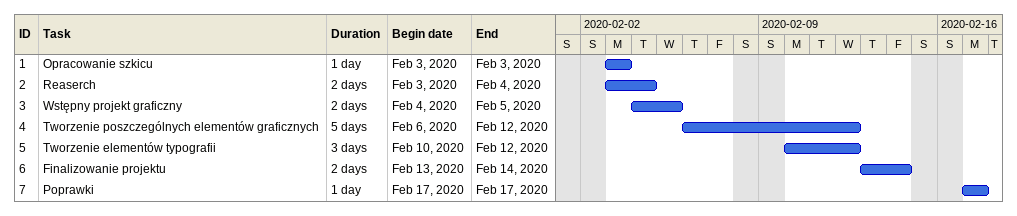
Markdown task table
| ID | Task | Duration | Start | Finish |
|---|---|---|---|---|
| 1 | Opracowanie szkicu | 1d | 2020-02-03 | 2020-02-03 |
| 2 | Reaserch | 2d | 2020-02-03 | 2020-02-04 |
| 3 | Wstępny projekt graficzny | 2d | 2020-02-04 | 2020-02-05 |
| 4 | Tworzenie poszczególnych elementów graficznych | 5d | 2020-02-06 | 2020-02-12 |
| 5 | Tworzenie elementów typografii | 3d | 2020-02-10 | 2020-02-12 |
| 6 | Finalizowanie projektu | 2d | 2020-02-13 | 2020-02-14 |
| 7 | Poprawki | 1d | 2020-02-17 | 2020-02-17 |
